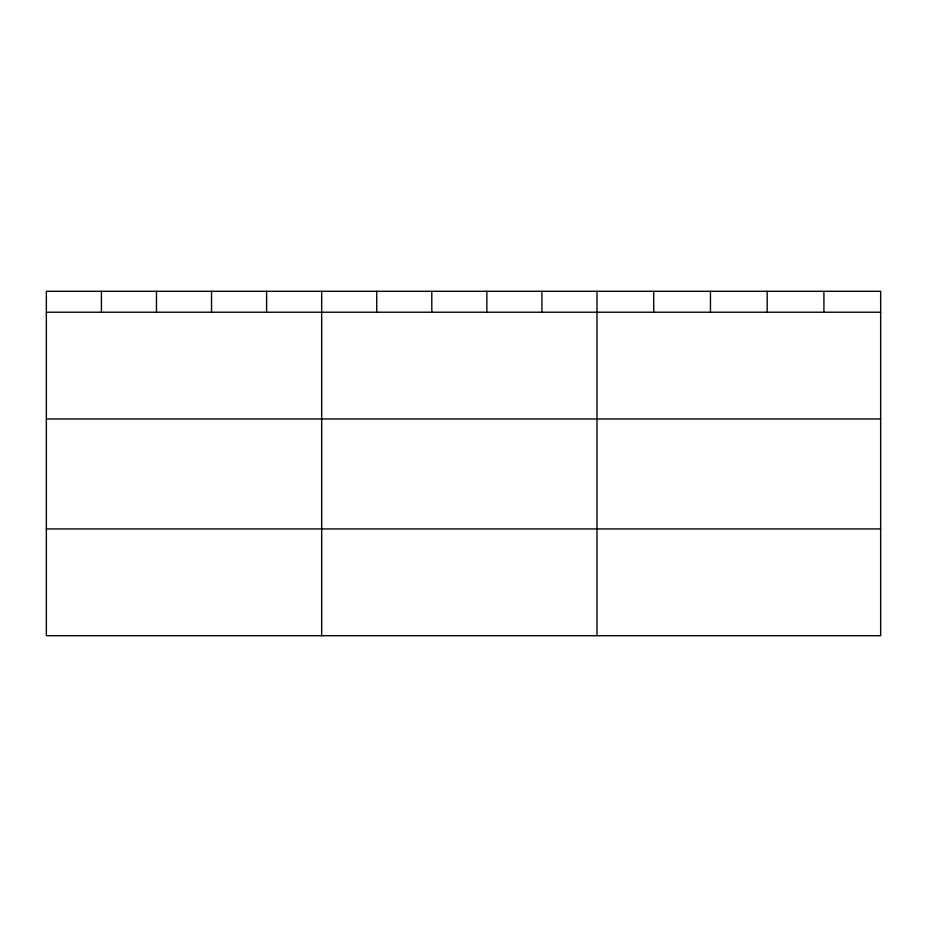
<?xml version="1.0" encoding="UTF-8"?>
<svg xmlns="http://www.w3.org/2000/svg" width="927" height="927" viewBox="0 0 927 927"><rect width="100%" height="100%" fill="white"/><g stroke="black" fill="none" stroke-linecap="round" stroke-linejoin="round"><path stroke-width="1.39" d="M880.65 312.214L880.65 635.702L46.35 635.702L46.35 291.298L880.65 291.298L880.65 312.214L46.35 312.214M46.35 418.969L880.65 418.969M46.35 528.946L880.65 528.946M823.918 291.298L823.918 312.214M767.185 291.298L767.185 312.214M710.453 291.298L710.453 312.214M653.72 291.298L653.72 312.214M596.988 291.298L596.988 635.702M541.924 291.298L541.924 312.214M486.86 291.298L486.86 312.214M431.797 291.298L431.797 312.214M376.733 291.298L376.733 312.214M321.669 291.298L321.669 635.702M266.605 291.298L266.605 312.214M211.541 291.298L211.541 312.214M156.478 291.298L156.478 312.214M101.414 291.298L101.414 312.214"/></g></svg>
